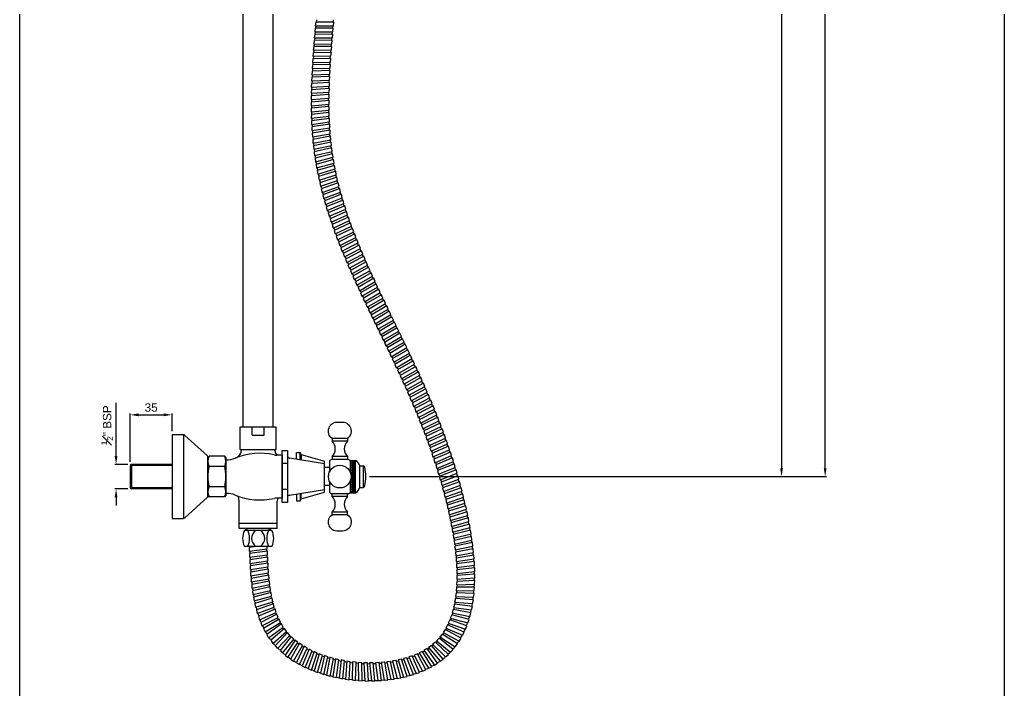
# Model space of a CAD drawing. Header units: millimetres. Extents: x 7820 to 8643, y -320 to 1669.
# Drawn here: x 7820 to 8643, y -7 to 554 of the extents above; entities that cross this region are included whole.
import ezdxf

# ---------------------------------------------------------------- set-up
doc = ezdxf.new("R2010")
doc.units = ezdxf.units.MM
doc.header["$MEASUREMENT"] = 0
doc.styles.get("Standard").update_dxf_attribs({"font": 'arial.ttf'})
doc.dimstyles.new('Vikas', dxfattribs={"dimtxt": 3, "dimasz": 3, "dimexe": 1, "dimexo": 3, "dimgap": 2.5, "dimtad": 3, "dimdec": 1, "dimdsep": 46, "dimtxsty": 'Standard', "dimcen": 0.09, "dimadec": 1, "dimazin": 2, "dimtfac": 1, "dimtdec": 1, "dimtofl": 0, "dimtmove": 0, "dimatfit": 1, "dimfxl": 0, "dimtolj": 1, "dimtzin": 0, "dimarcsym": 0})

# ---------------------------------------------------------------- blocks, each defined once
blk = doc.blocks.new('*D2')
at = {"color": 0, "lineweight": -2, "transparency": 16777216}
for p, q in [((8398.97, 1393.16), (8458.05, 1393.16)), ((8457.05, 1386.16), (8457.05, 178.46)), ((8112.47, 171.46), (8458.05, 171.46))]:
    blk.add_line(p, q, dxfattribs=at)
at = {"color": 0, "transparency": 16777216}
for points in [[(8455.88, 1386.16), (8458.22, 1386.16), (8457.05, 1393.16)], [(8455.88, 178.46), (8458.22, 178.46), (8457.05, 171.46)]]:
    blk.add_solid(points, dxfattribs=at)
at = {"layer": 'Defpoints', "color": 0, "transparency": 16777216}
for p in [(8395.97, 1393.16), (8109.47, 171.46), (8457.05, 171.46)]:
    blk.add_point(p, dxfattribs=at)
at = {"color": 0, "transparency": 16777216, "insert": (8451.04, 782.31), "char_height": 7, "attachment_point": 5, "rotation": 90}
blk.add_mtext('\\A1;1222', dxfattribs=at)
blk = doc.blocks.new('*D3')
at = {"color": 0, "lineweight": -2, "transparency": 16777216}
for p, q in [((8332.79, 1594.06), (8494.51, 1594.06)), ((8493.51, 178.46), (8493.51, 1587.06)), ((8112.47, 171.46), (8494.51, 171.46))]:
    blk.add_line(p, q, dxfattribs=at)
at = {"color": 0, "transparency": 16777216}
for points in [[(8492.34, 1587.06), (8494.68, 1587.06), (8493.51, 1594.06)], [(8492.34, 178.46), (8494.68, 178.46), (8493.51, 171.46)]]:
    blk.add_solid(points, dxfattribs=at)
at = {"layer": 'Defpoints', "color": 0, "transparency": 16777216}
for p in [(8329.79, 1594.06), (8493.51, 1594.06), (8109.47, 171.46)]:
    blk.add_point(p, dxfattribs=at)
at = {"color": 0, "transparency": 16777216, "insert": (8487.43, 882.76), "char_height": 7, "attachment_point": 5, "rotation": 90}
blk.add_mtext('\\A1;1423', dxfattribs=at)
blk = doc.blocks.new('*D5')
at = {"color": 0, "lineweight": -2, "transparency": 16777216}
for p, q in [((7900.65, 188.71), (7900.65, 233.05)), ((7910.47, 181.71), (7899.65, 181.71)), ((7910.47, 161.21), (7899.65, 161.21)), ((7900.65, 154.21), (7900.65, 147.21))]:
    blk.add_line(p, q, dxfattribs=at)
at = {"color": 0, "transparency": 16777216}
for points in [[(7899.49, 188.71), (7901.82, 188.71), (7900.65, 181.71)], [(7899.49, 154.21), (7901.82, 154.21), (7900.65, 161.21)]]:
    blk.add_solid(points, dxfattribs=at)
at = {"layer": 'Defpoints', "color": 0, "transparency": 16777216}
for p in [(7913.47, 181.71), (7900.65, 161.21), (7913.47, 161.21)]:
    blk.add_point(p, dxfattribs=at)
at = {"color": 0, "transparency": 16777216, "insert": (7893.17, 214.38), "char_height": 7, "attachment_point": 5, "rotation": 90}
blk.add_mtext('\\A1;{\\H0.7x;\\S1#2;}" BSP', dxfattribs=at)
blk = doc.blocks.new('*D6')
at = {"color": 0, "lineweight": -2, "transparency": 16777216}
for p, q in [((7912.47, 183.71), (7912.47, 224.12)), ((7919.47, 223.12), (7940.47, 223.12)), ((7947.47, 209.46), (7947.47, 224.12))]:
    blk.add_line(p, q, dxfattribs=at)
at = {"color": 0, "transparency": 16777216}
for points in [[(7919.47, 224.28), (7919.47, 221.95), (7912.47, 223.12)], [(7940.47, 224.28), (7940.47, 221.95), (7947.47, 223.12)]]:
    blk.add_solid(points, dxfattribs=at)
at = {"layer": 'Defpoints', "color": 0, "transparency": 16777216}
for p in [(7947.47, 223.12), (7947.47, 206.46), (7912.47, 180.71)]:
    blk.add_point(p, dxfattribs=at)
at = {"color": 0, "transparency": 16777216, "insert": (7929.97, 229.19), "char_height": 7, "attachment_point": 5}
blk.add_mtext('\\A1;35', dxfattribs=at)

msp = doc.modelspace()

# ---------------------------------------------------------------- linework, layer by layer
for p, q in [((8006.97, 213.06), (8006.97, 559.72)), ((8031.97, 213.06), (8031.97, 559.72)), ((8068.12, 551.53), (8068.39, 553.59)), ((8082.24, 551.53), (8082.51, 553.59)), ((8067.17, 546.44), (8066.78, 543.43)), ((8066.78, 543.43), (8081.91, 543.46)), ((8082.3, 546.46), (8067.17, 546.44)), ((8067.61, 551.53), (8067.22, 548.53)), ((8067.22, 548.53), (8082.35, 548.53)), ((8067.24, 541.34), (8067.5, 543.4)), ((8082.74, 551.53), (8067.61, 551.53)), ((8067.67, 546.44), (8067.94, 548.5)), ((8081.36, 541.4), (8081.62, 543.46)), ((8081.79, 546.46), (8082.06, 548.52)), ((8081.91, 543.46), (8082.3, 546.46)), ((8082.35, 548.53), (8082.74, 551.53)), ((8066.31, 536.22), (8065.95, 533.22)), ((8081.44, 536.35), (8066.31, 536.22)), ((8066.74, 541.33), (8066.36, 538.33)), ((8066.36, 538.33), (8081.48, 538.4)), ((8081.86, 541.4), (8066.74, 541.33)), ((8066.82, 536.23), (8067.07, 538.29)), ((8080.94, 536.34), (8081.19, 538.41)), ((8081.07, 533.34), (8081.44, 536.35)), ((8081.48, 538.4), (8081.86, 541.4)), ((8065.91, 531.11), (8065.56, 528.1)), ((8065.56, 528.1), (8080.69, 528.29)), ((8081.04, 531.3), (8065.91, 531.11)), ((8065.95, 533.22), (8081.07, 533.34)), ((8066.04, 525.99), (8066.27, 528.06)), ((8066.42, 531.11), (8066.66, 533.18)), ((8080.15, 526.24), (8080.39, 528.31)), ((8080.53, 531.29), (8080.78, 533.36)), ((8080.69, 528.29), (8081.04, 531.3)), ((8065.18, 520.85), (8064.86, 517.84)), ((8080.3, 521.21), (8065.18, 520.85)), ((8065.53, 525.98), (8065.2, 522.98)), ((8065.2, 522.98), (8080.32, 523.24)), ((8080.66, 526.25), (8065.53, 525.98)), ((8065.68, 520.86), (8065.9, 522.93)), ((8079.8, 521.2), (8080.02, 523.26)), ((8079.98, 518.2), (8080.3, 521.21)), ((8080.32, 523.24), (8080.66, 526.25)), ((8064.57, 510.56), (8064.29, 507.55)), ((8064.86, 515.71), (8064.56, 512.7)), ((8064.56, 512.7), (8079.68, 513.16)), ((8079.69, 511.14), (8064.57, 510.56)), ((8064.86, 517.84), (8079.98, 518.2)), ((8079.98, 516.17), (8064.86, 515.71)), ((8065.07, 510.58), (8065.26, 512.65)), ((8065.36, 515.73), (8065.57, 517.79)), ((8079.18, 511.12), (8079.37, 513.19)), ((8079.41, 508.13), (8079.69, 511.14)), ((8079.47, 516.16), (8079.68, 518.22)), ((8079.68, 513.16), (8079.98, 516.17)), ((8064.32, 505.4), (8064.07, 502.39)), ((8064.07, 502.39), (8079.18, 503.09)), ((8064.29, 507.55), (8079.41, 508.13)), ((8079.43, 506.11), (8064.32, 505.4)), ((8064.62, 500.27), (8064.77, 502.34)), ((8064.82, 505.43), (8065, 507.5)), ((8078.72, 501.06), (8078.87, 503.13)), ((8078.93, 506.09), (8079.1, 508.16)), ((8079.18, 503.09), (8079.43, 506.11)), ((8063.96, 495.06), (8063.77, 492.05)), ((8064.12, 500.24), (8063.89, 497.22)), ((8063.89, 497.22), (8079, 498.07)), ((8079.05, 496.07), (8063.96, 495.06)), ((8079.22, 501.09), (8064.12, 500.24)), ((8064.46, 495.1), (8064.59, 497.17)), ((8078.55, 496.03), (8078.68, 498.11)), ((8078.86, 493.05), (8079.05, 496.07)), ((8079, 498.07), (8079.22, 501.09)), ((8063.86, 489.88), (8063.7, 486.86)), ((8063.7, 486.86), (8078.78, 488.03)), ((8063.77, 492.05), (8078.86, 493.05)), ((8078.88, 486.05), (8063.81, 484.69)), ((8078.94, 491.06), (8063.86, 489.88)), ((8064.32, 484.74), (8064.4, 486.81)), ((8064.36, 489.92), (8064.47, 492)), ((8078.38, 486), (8078.46, 488.08)), ((8078.44, 491.02), (8078.54, 493.09)), ((8078.76, 483.03), (8078.88, 486.05)), ((8078.78, 488.03), (8078.94, 491.06)), ((8063.81, 484.69), (8063.69, 481.67)), ((8063.69, 481.67), (8078.76, 483.03)), ((8063.84, 479.49), (8063.76, 476.47)), ((8063.76, 476.47), (8078.8, 478.03)), ((8078.88, 481.05), (8063.84, 479.49)), ((8064.34, 479.54), (8064.39, 481.62)), ((8078.38, 481), (8078.43, 483.08)), ((8078.45, 476), (8078.47, 478.08)), ((8078.8, 478.03), (8078.88, 481.05)), ((8063.93, 474.29), (8063.89, 471.26)), ((8063.89, 471.26), (8078.91, 473.04)), ((8078.95, 476.06), (8063.93, 474.29)), ((8079.09, 471.08), (8064.09, 469.07)), ((8064.43, 474.35), (8064.45, 476.42)), ((8064.59, 469.14), (8064.59, 471.22)), ((8078.59, 471.02), (8078.58, 473.1)), ((8078.91, 473.04), (8078.95, 476.06)), ((8079.1, 468.06), (8079.09, 471.08)), ((8064.09, 469.07), (8064.1, 466.05)), ((8064.1, 466.05), (8079.1, 468.06)), ((8079.3, 466.12), (8064.34, 463.86)), ((8064.34, 463.86), (8064.4, 460.83)), ((8064.4, 460.83), (8079.36, 463.09)), ((8079.59, 461.16), (8064.68, 458.63)), ((8064.84, 463.93), (8064.8, 466.01)), ((8078.8, 466.04), (8078.76, 468.12)), ((8079.1, 461.08), (8079.02, 463.15)), ((8079.36, 463.09), (8079.3, 466.12)), ((8079.71, 458.14), (8079.59, 461.16)), ((8064.68, 458.63), (8064.79, 455.61)), ((8064.79, 455.61), (8079.71, 458.14)), ((8065.18, 458.72), (8065.1, 460.8)), ((8079.97, 456.22), (8065.11, 453.41)), ((8065.11, 453.41), (8065.28, 450.39)), ((8065.28, 450.39), (8080.15, 453.2)), ((8065.61, 453.5), (8065.49, 455.58)), ((8079.48, 456.13), (8079.36, 458.2)), ((8079.95, 451.2), (8079.79, 453.27)), ((8080.15, 453.2), (8079.97, 456.22)), ((8080.45, 451.3), (8065.64, 448.19)), ((8065.64, 448.19), (8065.88, 445.17)), ((8065.88, 445.17), (8080.68, 448.28)), ((8066.14, 448.29), (8065.98, 450.36)), ((8081.02, 446.39), (8066.28, 442.98)), ((8066.77, 443.09), (8066.57, 445.16)), ((8080.53, 446.27), (8080.33, 448.34)), ((8080.68, 448.28), (8080.45, 451.3)), ((8081.32, 443.38), (8081.02, 446.39)), ((8066.28, 442.98), (8066.58, 439.96)), ((8066.58, 439.96), (8081.32, 443.38)), ((8081.69, 441.49), (8067.03, 437.78)), ((8067.03, 437.78), (8067.38, 434.78)), ((8067.52, 437.91), (8067.27, 439.97)), ((8067.38, 434.78), (8082.05, 438.48)), ((8082.46, 436.59), (8067.87, 432.61)), ((8081.2, 441.36), (8080.96, 443.43)), ((8082.05, 438.48), (8081.69, 441.49)), ((8081.98, 436.46), (8081.69, 438.52)), ((8082.88, 433.6), (8082.46, 436.59)), ((8067.87, 432.61), (8068.29, 429.61)), ((8068.36, 432.74), (8068.07, 434.8)), ((8068.29, 429.61), (8082.88, 433.6)), ((8083.33, 431.71), (8068.82, 427.45)), ((8069.3, 427.59), (8068.98, 429.65)), ((8069.29, 424.46), (8083.8, 428.73)), ((8082.85, 431.57), (8082.53, 433.63)), ((8083.8, 428.73), (8083.33, 431.71)), ((8083.81, 426.7), (8083.45, 428.75)), ((8068.82, 427.45), (8069.29, 424.46)), ((8084.29, 426.85), (8069.86, 422.32)), ((8069.86, 422.32), (8070.38, 419.34)), ((8070.34, 422.47), (8069.98, 424.52)), ((8070.38, 419.34), (8084.82, 423.87)), ((8085.34, 422), (8070.99, 417.21)), ((8084.82, 423.87), (8084.29, 426.85)), ((8084.87, 421.84), (8084.47, 423.88)), ((8085.92, 419.03), (8085.34, 422)), ((8070.99, 417.21), (8071.57, 414.24)), ((8071.47, 417.37), (8071.08, 419.41)), ((8071.57, 414.24), (8085.92, 419.03)), ((8086.48, 417.16), (8072.22, 412.13)), ((8072.22, 412.13), (8072.85, 409.17)), ((8072.69, 412.3), (8072.26, 414.33)), ((8072.85, 409.17), (8087.11, 414.2)), ((8087.71, 412.34), (8073.53, 407.07)), ((8086.01, 416.99), (8085.58, 419.03)), ((8087.11, 414.2), (8086.48, 417.16)), ((8087.24, 412.17), (8086.77, 414.19)), ((8088.39, 409.39), (8087.71, 412.34)), ((8073.53, 407.07), (8074.21, 404.13)), ((8074, 407.25), (8073.54, 409.28)), ((8074.21, 404.13), (8088.39, 409.39)), ((8075.39, 402.23), (8074.89, 404.25)), ((8089.02, 407.54), (8074.92, 402.05)), ((8075.65, 399.11), (8089.74, 404.6)), ((8088.55, 407.36), (8088.05, 409.37)), ((8089.74, 404.6), (8089.02, 407.54)), ((8089.93, 402.56), (8089.41, 404.57)), ((8074.92, 402.05), (8075.65, 399.11)), ((8076.86, 397.23), (8076.33, 399.25)), ((8090.4, 402.75), (8076.39, 397.04)), ((8076.39, 397.04), (8077.16, 394.12)), ((8077.16, 394.12), (8091.17, 399.83)), ((8091.86, 397.98), (8077.94, 392.07)), ((8091.17, 399.83), (8090.4, 402.75)), ((8091.4, 397.78), (8090.84, 399.79)), ((8092.67, 395.07), (8091.86, 397.98)), ((8078.4, 392.27), (8077.84, 394.27)), ((8077.94, 392.07), (8078.75, 389.16)), ((8078.75, 389.16), (8092.67, 395.07)), ((8080.01, 387.33), (8079.43, 389.32)), ((8093.39, 393.23), (8079.55, 387.13)), ((8079.55, 387.13), (8080.4, 384.22)), ((8080.4, 384.22), (8094.25, 390.32)), ((8094.99, 388.49), (8081.23, 382.21)), ((8092.93, 393.02), (8092.35, 395.02)), ((8094.25, 390.32), (8093.39, 393.23)), ((8094.54, 388.28), (8093.92, 390.27)), ((8095.88, 385.6), (8094.99, 388.49)), ((8081.69, 382.42), (8081.08, 384.4)), ((8081.23, 382.21), (8082.12, 379.32)), ((8082.12, 379.32), (8095.88, 385.6)), ((8083.43, 377.53), (8082.8, 379.51)), ((8096.66, 383.77), (8082.98, 377.32)), ((8083.9, 374.44), (8097.58, 380.89)), ((8098.38, 379.06), (8084.78, 372.46)), ((8096.2, 383.55), (8095.57, 385.53)), ((8097.58, 380.89), (8096.66, 383.77)), ((8097.93, 378.84), (8097.27, 380.82)), ((8099.34, 376.19), (8098.38, 379.06)), ((8082.98, 377.32), (8083.9, 374.44)), ((8085.23, 372.68), (8084.57, 374.65)), ((8084.78, 372.46), (8085.74, 369.59)), ((8085.74, 369.59), (8099.34, 376.19)), ((8100.17, 374.37), (8086.63, 367.62)), ((8087.62, 364.76), (8101.16, 371.51)), ((8099.71, 374.15), (8099.03, 376.11)), ((8101.16, 371.51), (8100.17, 374.37)), ((8101.55, 369.47), (8100.85, 371.43)), ((8087.08, 367.84), (8086.4, 369.81)), ((8086.63, 367.62), (8087.62, 364.76)), ((8088.98, 363.04), (8088.28, 364.99)), ((8102, 369.7), (8088.54, 362.81)), ((8088.54, 362.81), (8089.55, 359.96)), ((8089.55, 359.96), (8103.02, 366.85)), ((8103.89, 365.04), (8090.49, 358.02)), ((8103.02, 366.85), (8102, 369.7)), ((8103.44, 364.8), (8102.72, 366.75)), ((8104.93, 362.2), (8103.89, 365.04)), ((8090.93, 358.25), (8090.21, 360.21)), ((8090.49, 358.02), (8091.53, 355.18)), ((8091.53, 355.18), (8104.93, 362.2)), ((8092.92, 353.49), (8092.19, 355.44)), ((8105.82, 360.39), (8092.48, 353.26)), ((8093.55, 350.43), (8106.89, 357.56)), ((8107.79, 355.75), (8094.51, 348.52)), ((8105.37, 360.15), (8104.64, 362.09)), ((8106.89, 357.56), (8105.82, 360.39)), ((8107.35, 355.51), (8106.6, 357.45)), ((8108.88, 352.93), (8107.79, 355.75)), ((8092.48, 353.26), (8093.55, 350.43)), ((8094.95, 348.76), (8094.2, 350.7)), ((8094.51, 348.52), (8095.6, 345.69)), ((8095.6, 345.69), (8108.88, 352.93)), ((8097.01, 344.04), (8096.25, 345.97)), ((8109.81, 351.12), (8096.57, 343.79)), ((8097.68, 340.98), (8110.92, 348.31)), ((8111.85, 346.5), (8098.67, 339.09)), ((8109.36, 350.88), (8108.6, 352.81)), ((8110.92, 348.31), (8109.81, 351.12)), ((8111.42, 346.26), (8110.64, 348.19)), ((8112.98, 343.7), (8111.85, 346.5)), ((8096.57, 343.79), (8097.68, 340.98)), ((8099.11, 339.34), (8098.33, 341.27)), ((8098.67, 339.09), (8099.8, 336.29)), ((8099.8, 336.29), (8112.98, 343.7)), ((8113.94, 341.9), (8100.79, 334.41)), ((8101.93, 331.61), (8115.08, 339.1)), ((8113.5, 341.65), (8112.71, 343.57)), ((8115.08, 339.1), (8113.94, 341.9)), ((8115.61, 337.04), (8114.81, 338.96)), ((8101.23, 334.66), (8100.44, 336.58)), ((8100.79, 334.41), (8101.93, 331.61)), ((8103.37, 330), (8102.58, 331.92)), ((8116.05, 337.29), (8102.94, 329.74)), ((8102.94, 329.74), (8104.1, 326.95)), ((8104.1, 326.95), (8117.2, 334.5)), ((8118.18, 332.7), (8105.1, 325.09)), ((8106.27, 322.3), (8119.35, 329.91)), ((8117.2, 334.5), (8116.05, 337.29)), ((8117.74, 332.45), (8116.94, 334.36)), ((8119.35, 329.91), (8118.18, 332.7)), ((8119.9, 327.85), (8119.09, 329.77)), ((8105.54, 325.35), (8104.74, 327.26)), ((8105.1, 325.09), (8106.27, 322.3)), ((8107.72, 320.71), (8106.91, 322.62)), ((8120.34, 328.11), (8107.29, 320.46)), ((8108.47, 317.67), (8121.52, 325.32)), ((8122.52, 323.52), (8109.49, 315.83)), ((8121.52, 325.32), (8120.34, 328.11)), ((8122.08, 323.26), (8121.26, 325.18)), ((8123.7, 320.74), (8122.52, 323.52)), ((8107.29, 320.46), (8108.47, 317.67)), ((8109.92, 316.09), (8109.11, 318)), ((8109.49, 315.83), (8110.68, 313.05)), ((8110.68, 313.05), (8123.7, 320.74)), ((8112.13, 311.47), (8111.31, 313.38)), ((8124.71, 318.94), (8111.7, 311.22)), ((8112.89, 308.44), (8125.9, 316.16)), ((8126.91, 314.35), (8113.92, 306.61)), ((8124.27, 318.68), (8123.45, 320.59)), ((8125.9, 316.16), (8124.71, 318.94)), ((8126.48, 314.09), (8125.66, 316)), ((8128.11, 311.57), (8126.91, 314.35)), ((8111.7, 311.22), (8112.89, 308.44)), ((8114.35, 306.87), (8113.53, 308.78)), ((8113.92, 306.61), (8115.12, 303.83)), ((8115.12, 303.83), (8128.11, 311.57)), ((8129.13, 309.77), (8116.14, 302.01)), ((8117.34, 299.24), (8130.33, 306.99)), ((8131.35, 305.18), (8118.37, 297.42)), ((8128.7, 309.51), (8127.87, 311.42)), ((8130.33, 306.99), (8129.13, 309.77)), ((8130.92, 304.92), (8130.09, 306.83)), ((8132.56, 302.4), (8131.35, 305.18)), ((8116.57, 302.27), (8115.75, 304.18)), ((8116.14, 302.01), (8117.34, 299.24)), ((8118.8, 297.68), (8117.97, 299.59)), ((8118.37, 297.42), (8119.57, 294.64)), ((8119.57, 294.64), (8132.56, 302.4)), ((8133.58, 300.59), (8120.59, 292.83)), ((8121.8, 290.06), (8134.78, 297.81)), ((8133.15, 300.33), (8132.32, 302.24)), ((8134.78, 297.81), (8133.58, 300.59)), ((8135.38, 295.74), (8134.55, 297.65)), ((8121.03, 293.09), (8120.2, 295)), ((8120.59, 292.83), (8121.8, 290.06)), ((8123.25, 288.51), (8122.43, 290.42)), ((8135.81, 296), (8122.82, 288.25)), ((8122.82, 288.25), (8124.02, 285.47)), ((8124.02, 285.47), (8137.01, 293.22)), ((8138.04, 291.4), (8125.04, 283.67)), ((8126.23, 280.89), (8139.24, 288.62)), ((8137.01, 293.22), (8135.81, 296)), ((8137.61, 291.14), (8136.78, 293.05)), ((8139.24, 288.62), (8138.04, 291.4)), ((8139.83, 286.54), (8139.01, 288.45)), ((8125.47, 283.93), (8124.65, 285.83)), ((8125.04, 283.67), (8126.23, 280.89)), ((8127.68, 279.34), (8126.86, 281.25)), ((8140.26, 286.79), (8127.25, 279.09)), ((8128.44, 276.31), (8141.45, 284.01)), ((8142.48, 282.18), (8129.45, 274.51)), ((8141.45, 284.01), (8140.26, 286.79)), ((8142.05, 281.92), (8141.23, 283.84)), ((8143.67, 279.4), (8142.48, 282.18)), ((8127.25, 279.09), (8128.44, 276.31)), ((8129.88, 274.76), (8129.07, 276.67)), ((8129.45, 274.51), (8130.63, 271.72)), ((8130.63, 271.72), (8143.67, 279.4)), ((8132.07, 270.18), (8131.26, 272.09)), ((8144.69, 277.56), (8131.63, 269.92)), ((8132.81, 267.13), (8145.87, 274.77)), ((8146.89, 272.93), (8133.8, 265.34)), ((8144.26, 277.3), (8143.45, 279.22)), ((8145.87, 274.77), (8144.69, 277.56)), ((8146.45, 272.67), (8145.65, 274.59)), ((8148.06, 270.14), (8146.89, 272.93)), ((8131.63, 269.92), (8132.81, 267.13)), ((8134.24, 265.59), (8133.44, 267.51)), ((8133.8, 265.34), (8134.97, 262.54)), ((8134.97, 262.54), (8148.06, 270.14)), ((8149.07, 268.29), (8135.96, 260.75)), ((8137.11, 257.95), (8150.23, 265.49)), ((8151.24, 263.63), (8138.09, 256.15)), ((8148.64, 268.03), (8147.84, 269.96)), ((8150.23, 265.49), (8149.07, 268.29)), ((8150.8, 263.38), (8150.02, 265.31)), ((8152.38, 260.83), (8151.24, 263.63)), ((8136.4, 261), (8135.6, 262.92)), ((8135.96, 260.75), (8137.11, 257.95)), ((8138.53, 256.4), (8137.75, 258.32)), ((8138.09, 256.15), (8139.24, 253.35)), ((8139.24, 253.35), (8152.38, 260.83)), ((8153.39, 258.97), (8140.21, 251.55)), ((8141.34, 248.74), (8154.52, 256.16)), ((8152.95, 258.72), (8152.17, 260.65)), ((8154.52, 256.16), (8153.39, 258.97)), ((8155.08, 254.04), (8154.31, 255.97)), ((8140.65, 251.79), (8139.87, 253.72)), ((8140.21, 251.55), (8141.34, 248.74)), ((8142.74, 247.18), (8141.97, 249.12)), ((8155.52, 254.29), (8142.29, 246.94)), ((8143.41, 244.13), (8156.63, 251.47)), ((8157.62, 249.59), (8144.36, 242.32)), ((8156.63, 251.47), (8155.52, 254.29)), ((8157.18, 249.35), (8156.42, 251.29)), ((8158.72, 246.77), (8157.62, 249.59)), ((8142.29, 246.94), (8143.41, 244.13)), ((8144.8, 242.56), (8144.04, 244.5)), ((8144.36, 242.32), (8145.46, 239.5)), ((8145.46, 239.5), (8158.72, 246.77)), ((8146.84, 237.93), (8146.09, 239.88)), ((8159.7, 244.88), (8146.39, 237.69)), ((8147.47, 234.87), (8160.78, 242.06)), ((8161.75, 240.16), (8148.4, 233.06)), ((8159.26, 244.64), (8158.51, 246.59)), ((8160.78, 242.06), (8159.7, 244.88)), ((8161.31, 239.92), (8160.58, 241.87)), ((8162.82, 237.33), (8161.75, 240.16)), ((8146.39, 237.69), (8147.47, 234.87)), ((8148.84, 233.29), (8148.11, 235.24)), ((8148.4, 233.06), (8149.46, 230.22)), ((8149.46, 230.22), (8162.82, 237.33)), ((8150.82, 228.64), (8150.1, 230.6)), ((8163.77, 235.42), (8150.37, 228.41)), ((8151.41, 225.57), (8164.82, 232.58)), ((8165.76, 230.66), (8152.31, 223.75)), ((8163.33, 235.18), (8162.61, 237.14)), ((8164.82, 232.58), (8163.77, 235.42)), ((8165.32, 230.43), (8164.61, 232.39)), ((8166.79, 227.81), (8165.76, 230.66)), ((8150.37, 228.41), (8151.41, 225.57)), ((8152.76, 223.98), (8152.05, 225.94)), ((8152.31, 223.75), (8153.33, 220.91)), ((8153.33, 220.91), (8166.79, 227.81)), ((8167.72, 225.89), (8154.21, 219.08)), ((8155.21, 216.23), (8168.72, 223.03)), ((8167.27, 225.66), (8166.58, 227.62)), ((8168.72, 223.03), (8167.72, 225.89)), ((8169.19, 220.87), (8168.52, 222.84)), ((8154.66, 219.31), (8153.97, 221.27)), ((8154.21, 219.08), (8155.21, 216.23)), ((8156.53, 214.62), (8155.86, 216.59)), ((8169.64, 221.1), (8156.08, 214.4)), ((8156.08, 214.4), (8157.05, 211.54)), ((8157.05, 211.54), (8170.62, 218.23)), ((8171.52, 216.29), (8157.9, 209.71)), ((8170.62, 218.23), (8169.64, 221.1)), ((8171.07, 216.07), (8170.42, 218.04)), ((8172.48, 213.41), (8171.52, 216.29)), ((7957.41, 136.59), (7957.41, 206.33)), ((8004.47, 213.06), (8034.47, 213.06)), ((8004.47, 194.06), (8004.47, 213.06)), ((8014.47, 206.06), (8014.47, 213.06)), ((8014.47, 206.06), (8024.47, 206.06)), ((8024.47, 206.06), (8024.47, 213.06)), ((8034.47, 194.06), (8034.47, 213.06)), ((8158.36, 209.93), (8157.7, 211.9)), ((8157.9, 209.71), (8158.86, 206.84)), ((8158.86, 206.84), (8172.48, 213.41)), ((8160.14, 205.21), (8159.51, 207.19)), ((8173.37, 211.46), (8159.69, 205)), ((8160.62, 202.12), (8174.29, 208.58)), ((8175.17, 206.61), (8161.43, 200.28)), ((8172.91, 211.24), (8172.27, 213.22)), ((8174.29, 208.58), (8173.37, 211.46)), ((8174.71, 206.4), (8174.09, 208.39)), ((8176.07, 203.73), (8175.17, 206.61)), ((8094.22, 203.39), (8081.22, 203.39)), ((8081.22, 203.39), (8081.22, 201.09)), ((8094.22, 201.09), (8081.22, 201.09)), ((8094.22, 203.39), (8094.22, 201.09)), ((8159.69, 205), (8160.62, 202.12)), ((8161.89, 200.49), (8161.27, 202.47)), ((8161.43, 200.28), (8162.33, 197.39)), ((8162.33, 197.39), (8176.07, 203.73)), ((8163.59, 195.75), (8162.99, 197.74)), ((8176.93, 201.75), (8163.13, 195.54)), ((8164.01, 192.65), (8177.8, 198.85)), ((8176.47, 201.54), (8175.87, 203.53)), ((8177.8, 198.85), (8176.93, 201.75)), ((8178.18, 196.67), (8177.6, 198.66)), ((8004.47, 194.06), (8034.47, 194.06)), ((8005.47, 193.18), (8005.47, 194.06)), ((8033.47, 193.18), (8033.47, 194.06)), ((8039.47, 189.46), (8035.01, 189.46)), ((8039.47, 189.46), (8039.47, 153.46)), ((8051.47, 191.71), (8054.47, 191.71)), ((8051.47, 186), (8051.47, 191.71)), ((8054.47, 185.52), (8054.47, 191.71)), ((8054.47, 191.71), (8055.48, 189.96)), ((8055.48, 189.96), (8074.97, 184.46)), ((8055.48, 189.96), (8055.48, 185.35)), ((8163.13, 195.54), (8164.01, 192.65)), ((8165.25, 191), (8164.67, 192.99)), ((8178.64, 196.87), (8164.79, 190.8)), ((8164.79, 190.8), (8165.63, 187.89)), ((8165.63, 187.89), (8179.49, 193.96)), ((8180.31, 191.97), (8166.4, 186.03)), ((8179.49, 193.96), (8178.64, 196.87)), ((8179.85, 191.77), (8179.28, 193.77)), ((8181.13, 189.05), (8180.31, 191.97)), ((7913.47, 181.71), (7912.47, 180.71)), ((7947.47, 181.71), (7913.47, 181.71)), ((7913.47, 181.71), (7913.47, 161.21)), ((7977.47, 187.46), (7978.47, 188.46)), ((7977.47, 187.46), (7977.47, 155.46)), ((7991.47, 188.46), (7978.47, 188.46)), ((7992.47, 187.46), (7991.47, 188.46)), ((7992.47, 187.46), (7992.47, 155.46)), ((7992.47, 157.46), (7992.47, 185.46)), ((7992.76, 185.46), (7992.47, 185.46)), ((8043.97, 182.33), (8039.47, 182.33)), ((8074.97, 182.21), (8045.65, 186.94)), ((8074.97, 158.46), (8074.97, 184.46)), ((8078.97, 184.46), (8078.97, 175.16)), ((8094.22, 188.19), (8081.22, 188.19)), ((8081.22, 188.19), (8081.22, 185.89)), ((8094.22, 185.89), (8081.22, 185.89)), ((8094.22, 185.89), (8081.22, 185.89)), ((8094.22, 188.19), (8094.22, 185.89)), ((8096.47, 184.96), (8096.47, 175.16)), ((8096.47, 184.96), (8100.97, 184.96)), ((8096.47, 184.96), (8096.47, 175.16)), ((8096.47, 182.96), (8100.97, 182.96)), ((8097.47, 183.96), (8099.97, 183.96)), ((8097.47, 181.96), (8099.97, 181.96)), ((8100.97, 157.96), (8100.97, 184.96)), ((8166.86, 186.23), (8166.3, 188.23)), ((8166.4, 186.03), (8167.21, 183.12)), ((8167.21, 183.12), (8181.13, 189.05)), ((8168.42, 181.45), (8167.88, 183.46)), ((8181.93, 187.05), (8167.96, 181.26)), ((8167.96, 181.26), (8168.74, 178.34)), ((8168.74, 178.34), (8182.72, 184.13)), ((8183.5, 182.11), (8169.47, 176.47)), ((8181.46, 186.86), (8180.92, 188.86)), ((8182.72, 184.13), (8181.93, 187.05)), ((8183.03, 181.93), (8182.51, 183.94)), ((8184.26, 179.19), (8183.5, 182.11)), ((7912.47, 180.71), (7912.47, 162.21)), ((7947.47, 180.81), (7913.47, 180.81)), ((7991.47, 179.96), (7978.47, 179.96)), ((8078.97, 178.96), (8074.97, 178.96)), ((8096.47, 180.96), (8100.97, 180.96)), ((8096.47, 178.96), (8100.97, 178.96)), ((8096.47, 176.96), (8100.97, 176.96)), ((8096.47, 174.96), (8100.97, 174.96)), ((8097.1, 172.96), (8100.97, 172.96)), ((8097.47, 179.96), (8099.97, 179.96)), ((8097.47, 177.96), (8099.97, 177.96)), ((8097.47, 175.96), (8099.97, 175.96)), ((8097.47, 173.96), (8099.97, 173.96)), ((8104.47, 180.46), (8107.2, 180.46)), ((8104.47, 162.46), (8104.47, 180.46)), ((8107.47, 162.46), (8107.47, 180.46)), ((8169.94, 176.65), (8169.42, 178.67)), ((8169.47, 176.47), (8170.22, 173.54)), ((8170.22, 173.54), (8184.26, 179.19)), ((8171.4, 171.85), (8170.9, 173.86)), ((8185.02, 177.16), (8170.93, 171.66)), ((8171.66, 168.72), (8185.75, 174.22)), ((8184.55, 176.98), (8184.05, 179)), ((8185.75, 174.22), (8185.02, 177.16)), ((8186.02, 172.01), (8185.54, 174.04)), ((8078.97, 167.76), (8078.97, 158.46)), ((8096.47, 167.76), (8096.47, 157.96)), ((8096.47, 167.76), (8096.47, 157.96)), ((8096.47, 166.96), (8100.97, 166.96)), ((8096.47, 164.96), (8100.97, 164.96)), ((8096.88, 168.96), (8100.97, 168.96)), ((8097.21, 170.96), (8100.97, 170.96)), ((8097.47, 167.96), (8099.97, 167.96)), ((8097.47, 165.96), (8099.97, 165.96)), ((8097.57, 169.96), (8099.97, 169.96)), ((8097.7, 171.96), (8099.97, 171.96)), ((8170.93, 171.66), (8171.66, 168.72)), ((8172.81, 167.02), (8172.33, 169.05)), ((8186.49, 172.19), (8172.34, 166.84)), ((8172.34, 166.84), (8173.03, 163.9)), ((8173.03, 163.9), (8187.18, 169.25)), ((8187.9, 167.2), (8173.7, 162.01)), ((8187.18, 169.25), (8186.49, 172.19)), ((8187.43, 167.03), (8186.98, 169.06)), ((8188.57, 164.25), (8187.9, 167.2)), ((7912.47, 162.21), (7913.47, 161.21)), ((7947.47, 162.11), (7913.47, 162.11)), ((7947.47, 161.21), (7913.47, 161.21)), ((7991.47, 162.96), (7978.47, 162.96)), ((7992.76, 157.46), (7992.47, 157.46)), ((8043.97, 160.58), (8039.47, 160.58)), ((8045.65, 155.98), (8074.97, 160.71)), ((8051.47, 156.92), (8051.47, 151.21)), ((8054.47, 157.4), (8054.47, 151.21)), ((8055.48, 152.96), (8074.97, 158.46)), ((8055.48, 152.96), (8055.48, 157.57)), ((8078.97, 163.96), (8074.97, 163.96)), ((8094.22, 157.03), (8081.22, 157.03)), ((8081.22, 154.73), (8081.22, 157.03)), ((8094.22, 154.73), (8094.22, 157.03)), ((8096.47, 162.96), (8100.97, 162.96)), ((8096.47, 160.96), (8100.97, 160.96)), ((8096.47, 158.96), (8100.97, 158.96)), ((8096.47, 157.96), (8100.97, 157.96)), ((8097.47, 163.96), (8099.97, 163.96)), ((8097.47, 161.96), (8099.97, 161.96)), ((8097.47, 159.96), (8099.97, 159.96)), ((8104.47, 162.46), (8107.2, 162.46)), ((8173.7, 162.01), (8174.36, 159.06)), ((8174.17, 162.18), (8173.71, 164.21)), ((8174.36, 159.06), (8188.57, 164.25)), ((8189.27, 162.2), (8175, 157.17)), ((8175, 157.17), (8175.63, 154.21)), ((8175.48, 157.33), (8175.04, 159.37)), ((8175.63, 154.21), (8189.89, 159.24)), ((8190.57, 157.18), (8176.25, 152.31)), ((8188.79, 162.03), (8188.36, 164.07)), ((8189.89, 159.24), (8189.27, 162.2)), ((8190.09, 157.02), (8189.68, 159.06)), ((8191.17, 154.21), (8190.57, 157.18)), ((7977.47, 155.46), (7978.47, 154.46)), ((7991.47, 154.46), (7978.47, 154.46)), ((7992.47, 155.46), (7991.47, 154.46)), ((8003.47, 127.96), (8003.47, 151.14)), ((8039.47, 153.46), (8035.01, 153.46)), ((8035.47, 127.96), (8035.47, 151.14)), ((8051.47, 151.21), (8054.47, 151.21)), ((8054.47, 151.21), (8055.48, 152.96)), ((8094.22, 154.73), (8081.22, 154.73)), ((8176.25, 152.31), (8176.85, 149.34)), ((8176.73, 152.47), (8176.32, 154.51)), ((8176.85, 149.34), (8191.17, 154.21)), ((8191.82, 152.14), (8177.44, 147.44)), ((8177.92, 147.6), (8177.54, 149.64)), ((8178, 144.47), (8192.38, 149.17)), ((8191.34, 151.99), (8190.96, 154.03)), ((8192.38, 149.17), (8191.82, 152.14)), ((8192.53, 146.93), (8192.17, 148.98)), ((8094.22, 141.83), (8081.22, 141.83)), ((8081.22, 139.53), (8081.22, 141.83)), ((8094.22, 139.53), (8094.22, 141.83)), ((8177.44, 147.44), (8178, 144.47)), ((8193.01, 147.08), (8178.58, 142.57)), ((8178.58, 142.57), (8179.1, 139.59)), ((8179.06, 142.72), (8178.7, 144.76)), ((8179.1, 139.59), (8193.54, 144.1)), ((8194.15, 142), (8179.65, 137.68)), ((8193.54, 144.1), (8193.01, 147.08)), ((8193.66, 141.86), (8193.33, 143.91)), ((8194.63, 139.02), (8194.15, 142)), ((8003.47, 132.46), (8035.47, 132.46)), ((8094.22, 139.53), (8081.22, 139.53)), ((8179.65, 137.68), (8180.13, 134.69)), ((8180.13, 137.83), (8179.8, 139.88)), ((8180.13, 134.69), (8194.63, 139.02)), ((8195.21, 136.9), (8180.65, 132.79)), ((8180.65, 132.79), (8181.09, 129.8)), ((8181.14, 132.93), (8180.83, 134.99)), ((8181.09, 129.8), (8195.65, 133.91)), ((8196.2, 131.78), (8181.58, 127.9)), ((8194.72, 136.76), (8194.42, 138.82)), ((8195.65, 133.91), (8195.21, 136.9)), ((8195.71, 131.65), (8195.44, 133.71)), ((8196.59, 128.78), (8196.2, 131.78)), ((8035.47, 127.96), (8003.47, 127.96)), ((8030.97, 126.5), (8007.97, 126.5)), ((8009.22, 126.5), (8009.22, 127.96)), ((8010.22, 126.5), (8010.22, 127.96)), ((8028.72, 126.5), (8028.72, 127.96)), ((8029.72, 126.5), (8029.72, 127.96)), ((8181.58, 127.9), (8181.97, 124.9)), ((8182.07, 128.02), (8181.8, 130.09)), ((8181.97, 124.9), (8196.59, 128.78)), ((8197.11, 126.63), (8182.43, 122.99)), ((8182.92, 123.11), (8182.69, 125.18)), ((8182.77, 119.99), (8197.46, 123.62)), ((8196.63, 126.51), (8196.39, 128.57)), ((8197.46, 123.62), (8197.11, 126.63)), ((8182.43, 122.99), (8182.77, 119.99)), ((8197.94, 121.45), (8183.2, 118.09)), ((8183.2, 118.09), (8183.48, 115.08)), ((8183.48, 115.08), (8198.23, 118.44)), ((8183.69, 118.2), (8183.49, 120.27)), ((8198.68, 116.26), (8183.87, 113.18)), ((8184.37, 113.28), (8184.21, 115.36)), ((8197.45, 121.34), (8197.26, 123.41)), ((8198.23, 118.44), (8197.94, 121.45)), ((8198.19, 116.15), (8198.03, 118.23)), ((8198.91, 113.24), (8198.68, 116.26)), ((8030.97, 113), (8007.97, 113)), ((8018.35, 113), (8011.97, 112.16)), ((8011.97, 112.16), (8011.97, 109.14)), ((8011.97, 109.14), (8026.97, 111.09)), ((8027.19, 109.04), (8012.19, 107.05)), ((8012.19, 107.05), (8012.2, 104.03)), ((8012.47, 113), (8012.47, 112.23)), ((8012.47, 109.2), (8012.47, 107.12)), ((8026.47, 111.03), (8026.47, 108.95)), ((8026.97, 111.09), (8026.97, 113)), ((8027.19, 106.01), (8027.19, 109.04)), ((8183.87, 113.18), (8184.1, 110.16)), ((8184.1, 110.16), (8198.91, 113.24)), ((8199.32, 111.03), (8184.45, 108.27)), ((8184.45, 108.27), (8184.61, 105.25)), ((8184.61, 105.25), (8199.48, 108.01)), ((8184.94, 108.36), (8184.83, 110.44)), ((8198.83, 110.94), (8198.71, 113.01)), ((8199.35, 105.7), (8199.29, 107.78)), ((8199.48, 108.01), (8199.32, 111.03)), ((8012.2, 104.03), (8027.19, 106.01)), ((8027.42, 103.99), (8012.44, 101.92)), ((8012.44, 101.92), (8012.46, 98.89)), ((8012.46, 98.89), (8027.45, 100.96)), ((8012.7, 104.1), (8012.7, 102.02)), ((8027.69, 98.97), (8012.73, 96.75)), ((8012.96, 98.96), (8012.98, 96.88)), ((8026.69, 105.95), (8026.7, 103.87)), ((8026.95, 100.89), (8026.96, 98.81)), ((8027.45, 100.96), (8027.42, 103.99)), ((8027.74, 95.94), (8027.69, 98.97)), ((8199.85, 105.78), (8184.92, 103.37)), ((8184.92, 103.37), (8185.01, 100.34)), ((8185.01, 100.34), (8199.94, 102.75)), ((8200.26, 100.5), (8185.27, 98.47)), ((8185.42, 103.45), (8185.35, 105.52)), ((8185.77, 98.53), (8185.76, 100.61)), ((8199.76, 100.43), (8199.75, 102.51)), ((8199.94, 102.75), (8199.85, 105.78)), ((8200.28, 97.47), (8200.26, 100.5)), ((8012.73, 96.75), (8012.78, 93.73)), ((8012.78, 93.73), (8027.74, 95.94)), ((8028.01, 93.98), (8013.08, 91.56)), ((8013.08, 91.56), (8013.17, 88.54)), ((8013.17, 88.54), (8028.11, 90.96)), ((8013.28, 93.8), (8013.31, 91.72)), ((8027.24, 95.87), (8027.28, 93.79)), ((8027.61, 90.88), (8027.67, 88.8)), ((8028.11, 90.96), (8028.01, 93.98)), ((8185.27, 98.47), (8185.29, 95.44)), ((8185.29, 95.44), (8200.28, 97.47)), ((8185.5, 93.58), (8185.44, 90.55)), ((8185.44, 90.55), (8200.48, 92.17)), ((8200.54, 95.19), (8185.5, 93.58)), ((8186.01, 93.63), (8186.05, 95.71)), ((8186.1, 88.74), (8186.21, 90.82)), ((8200.04, 95.14), (8200.09, 97.22)), ((8200.18, 89.82), (8200.29, 91.9)), ((8200.48, 92.17), (8200.54, 95.19)), ((8028.41, 89.03), (8013.52, 86.34)), ((8013.52, 86.34), (8013.67, 83.32)), ((8013.67, 88.62), (8013.74, 86.54)), ((8013.67, 83.32), (8028.56, 86.01)), ((8028.9, 84.13), (8014.08, 81.1)), ((8014.17, 83.41), (8014.27, 81.33)), ((8028.06, 85.92), (8028.16, 83.85)), ((8028.56, 86.01), (8028.41, 89.03)), ((8029.11, 81.11), (8028.9, 84.13)), ((8185.54, 83.85), (8185.28, 80.84)), ((8185.6, 88.7), (8185.44, 85.68)), ((8185.44, 85.68), (8200.52, 86.84)), ((8200.66, 84.5), (8185.54, 83.85)), ((8200.68, 89.86), (8185.6, 88.7)), ((8186.05, 83.88), (8186.23, 85.95)), ((8200.15, 84.48), (8200.33, 86.55)), ((8200.39, 81.49), (8200.66, 84.5)), ((8200.52, 86.84), (8200.68, 89.86)), ((8014.08, 81.1), (8014.29, 78.08)), ((8014.29, 78.08), (8029.11, 81.11)), ((8029.5, 79.28), (8014.77, 75.83)), ((8014.77, 75.83), (8015.07, 72.82)), ((8014.79, 78.18), (8014.94, 76.11)), ((8015.07, 72.82), (8029.8, 76.27)), ((8030.24, 74.5), (8015.64, 70.55)), ((8028.62, 81.01), (8028.77, 78.94)), ((8029.31, 76.16), (8029.5, 74.3)), ((8029.8, 76.27), (8029.5, 79.28)), ((8030.65, 71.5), (8030.24, 74.5)), ((8184.93, 74.26), (8184.43, 71.27)), ((8200.05, 73.71), (8184.93, 74.26)), ((8185.33, 79.03), (8184.95, 76.03)), ((8184.95, 76.03), (8200.08, 76.12)), ((8185.28, 80.84), (8200.39, 81.49)), ((8200.45, 79.12), (8185.33, 79.03)), ((8185.43, 74.24), (8185.78, 76.29)), ((8185.83, 79.04), (8186.09, 81.1)), ((8199.54, 73.73), (8199.89, 75.78)), ((8199.95, 79.12), (8200.21, 81.18)), ((8200.08, 76.12), (8200.45, 79.12)), ((8015.57, 72.94), (8015.77, 70.87)), ((8015.64, 70.55), (8016.05, 67.55)), ((8016.05, 67.55), (8030.65, 71.5)), ((8016.53, 67.68), (8016.81, 65.62)), ((8031.15, 69.79), (8016.72, 65.25)), ((8017.25, 62.27), (8031.68, 66.81)), ((8030.16, 71.37), (8030.41, 69.56)), ((8031.68, 66.81), (8031.15, 69.79)), ((8031.2, 66.66), (8031.51, 64.91)), ((8184.34, 69.53), (8183.71, 66.58)), ((8183.71, 66.58), (8198.78, 65.34)), ((8184.05, 64.82), (8184.59, 66.82)), ((8199.42, 68.3), (8184.34, 69.53)), ((8184.43, 71.27), (8199.55, 70.73)), ((8184.85, 69.49), (8185.28, 71.53)), ((8198.78, 65.34), (8199.42, 68.3)), ((8198.92, 68.34), (8199.35, 70.37)), ((8199.55, 70.73), (8200.05, 73.71)), ((8016.72, 65.25), (8017.25, 62.27)), ((8017.73, 62.42), (8018.09, 60.37)), ((8032.25, 65.18), (8018.05, 59.95)), ((8018.05, 59.95), (8018.72, 57)), ((8018.72, 57), (8032.92, 62.23)), ((8033.56, 60.7), (8019.68, 54.67)), ((8020.52, 51.77), (8034.39, 57.79)), ((8032.92, 62.23), (8032.25, 65.18)), ((8032.44, 62.06), (8032.83, 60.38)), ((8034.39, 57.79), (8033.56, 60.7)), ((8182.52, 60.32), (8181.57, 57.45)), ((8181.74, 55.75), (8182.52, 57.67)), ((8197.37, 57.45), (8182.52, 60.32)), ((8183.55, 64.88), (8182.76, 61.96)), ((8182.76, 61.96), (8197.75, 59.95)), ((8183.02, 60.23), (8183.67, 62.2)), ((8198.54, 62.87), (8183.55, 64.88)), ((8196.88, 57.55), (8197.53, 59.52)), ((8197.75, 59.95), (8198.54, 62.87)), ((8198.04, 62.94), (8198.58, 64.94)), ((8019.2, 57.18), (8019.66, 55.15)), ((8019.68, 54.67), (8020.52, 51.77)), ((8020.98, 51.97), (8021.55, 49.97)), ((8035.11, 56.35), (8021.65, 49.45)), ((8021.65, 49.45), (8022.67, 46.6)), ((8022.67, 46.6), (8036.13, 53.5)), ((8036.92, 52.18), (8024, 44.31)), ((8025.23, 41.55), (8038.15, 49.42)), ((8033.93, 57.59), (8034.39, 55.98)), ((8036.13, 53.5), (8035.11, 56.35)), ((8035.68, 53.27), (8036.22, 51.76)), ((8038.15, 49.42), (8036.92, 52.18)), ((8179.71, 51.56), (8178.38, 48.85)), ((8194.04, 46.72), (8179.71, 51.56)), ((8181.25, 55.87), (8180.11, 53.07)), ((8180.11, 53.07), (8194.75, 49.25)), ((8180.19, 51.4), (8181.11, 53.27)), ((8195.89, 52.06), (8181.25, 55.87)), ((8181.57, 57.45), (8196.42, 54.58)), ((8194.75, 49.25), (8195.89, 52.06)), ((8195.4, 52.19), (8196.18, 54.11)), ((8196.42, 54.58), (8197.37, 57.45)), ((8023.12, 46.83), (8023.82, 44.87)), ((8024, 44.31), (8025.23, 41.55)), ((8025.66, 41.81), (8026.5, 39.91)), ((8039.01, 48.22), (8026.78, 39.32)), ((8028.23, 36.66), (8040.46, 45.56)), ((8041.4, 44.48), (8030, 34.54)), ((8031.68, 32.02), (8043.08, 41.97)), ((8037.72, 49.15), (8038.35, 47.73)), ((8040.46, 45.56), (8039.01, 48.22)), ((8040.06, 45.26), (8040.78, 43.94)), ((8043.08, 41.97), (8041.4, 44.48)), ((8042.7, 41.63), (8043.52, 40.4)), ((8175.79, 43.47), (8174.04, 41.01)), ((8189.15, 36.37), (8175.79, 43.47)), ((8176.24, 43.23), (8177.44, 44.93)), ((8177.9, 47.42), (8176.36, 44.81)), ((8176.36, 44.81), (8190.27, 38.87)), ((8191.81, 41.47), (8177.9, 47.42)), ((8178.36, 47.22), (8179.42, 49.01)), ((8178.38, 48.85), (8192.71, 44)), ((8190.27, 38.87), (8191.81, 41.47)), ((8191.34, 41.67), (8192.4, 43.46)), ((8192.71, 44), (8194.04, 46.72)), ((8193.57, 46.88), (8194.48, 48.75)), ((8026.78, 39.32), (8028.23, 36.66)), ((8028.64, 36.96), (8029.63, 35.13)), ((8030, 34.54), (8031.68, 32.02)), ((8044.1, 41.01), (8033.67, 30.05)), ((8035.58, 27.7), (8046, 38.66)), ((8047.12, 37.79), (8037.73, 25.93)), ((8039.84, 23.76), (8049.23, 35.62)), ((8050.46, 34.8), (8042.07, 22.21)), ((8046, 38.66), (8044.1, 41.01)), ((8045.66, 38.29), (8046.6, 37.13)), ((8049.23, 35.62), (8047.12, 37.79)), ((8048.92, 35.23), (8050.37, 33.73)), ((8052.74, 32.81), (8050.46, 34.8)), ((8167.64, 33.1), (8165.27, 31.22)), ((8178.51, 22.58), (8167.64, 33.1)), ((8168, 32.75), (8169.63, 34.04)), ((8170.66, 36.28), (8168.49, 34.18)), ((8168.49, 34.18), (8180.31, 24.75)), ((8182.49, 26.85), (8170.66, 36.28)), ((8171.06, 35.97), (8172.55, 37.41)), ((8173.38, 39.75), (8171.41, 37.45)), ((8171.41, 37.45), (8184.07, 29.18)), ((8186.04, 31.47), (8173.38, 39.75)), ((8173.8, 39.47), (8175.16, 41.05)), ((8174.04, 41.01), (8187.39, 33.9)), ((8185.62, 31.75), (8186.97, 33.33)), ((8187.39, 33.9), (8189.15, 36.37)), ((8188.7, 36.61), (8189.91, 38.3)), ((8032.06, 32.35), (8033.21, 30.62)), ((8033.67, 30.05), (8035.58, 27.7)), ((8035.93, 28.06), (8037.23, 26.45)), ((8037.73, 25.93), (8039.84, 23.76)), ((8044.35, 20.23), (8052.74, 32.81)), ((8054.08, 32.05), (8046.64, 18.88)), ((8049.06, 17.07), (8056.5, 30.24)), ((8057.92, 29.54), (8051.39, 15.9)), ((8052.46, 32.39), (8054.03, 31.03)), ((8053.92, 14.25), (8060.46, 27.89)), ((8056.5, 30.24), (8054.08, 32.05)), ((8056.25, 29.8), (8057.91, 28.55)), ((8061.97, 27.26), (8056.27, 13.25)), ((8060.46, 27.89), (8057.92, 29.54)), ((8058.9, 11.76), (8064.6, 25.77)), ((8060.24, 27.44), (8061.99, 26.31)), ((8066.17, 25.21), (8061.26, 10.9)), ((8064.6, 25.77), (8061.97, 27.26)), ((8064.41, 25.3), (8066.22, 24.28)), ((8068.88, 23.87), (8066.17, 25.21)), ((8156.76, 25.31), (8153.99, 24.08)), ((8164.62, 12.38), (8156.76, 25.31)), ((8157.02, 24.88), (8158.92, 25.72)), ((8160.67, 27.62), (8158, 26.19)), ((8158, 26.19), (8166.82, 13.89)), ((8169.49, 15.33), (8160.67, 27.62)), ((8160.96, 27.21), (8162.79, 28.19)), ((8164.31, 30.21), (8161.78, 28.56)), ((8161.78, 28.56), (8171.61, 17.06)), ((8174.14, 18.71), (8164.31, 30.21)), ((8164.64, 29.83), (8166.38, 30.96)), ((8165.27, 31.22), (8176.14, 20.69)), ((8180.31, 24.75), (8182.49, 26.85)), ((8182.09, 27.17), (8183.59, 28.61)), ((8184.07, 29.18), (8186.04, 31.47)), ((8040.15, 24.16), (8041.6, 22.67)), ((8042.07, 22.21), (8044.35, 20.23)), ((8044.63, 20.65), (8046.2, 19.28)), ((8046.64, 18.88), (8049.06, 17.07)), ((8049.31, 17.5), (8050.97, 16.26)), ((8063.97, 9.56), (8068.88, 23.87)), ((8070.51, 23.38), (8066.35, 8.83)), ((8068.72, 23.39), (8070.58, 22.47)), ((8069.12, 7.63), (8073.29, 22.17)), ((8073.29, 22.17), (8070.51, 23.38)), ((8074.96, 21.75), (8071.5, 7.03)), ((8073.15, 21.69), (8075.06, 20.86)), ((8074.33, 5.96), (8077.79, 20.68)), ((8077.79, 20.68), (8074.96, 21.75)), ((8079.51, 20.33), (8076.71, 5.47)), ((8077.68, 20.19), (8079.62, 19.46)), ((8082.38, 19.39), (8079.51, 20.33)), ((8079.59, 4.53), (8082.38, 19.39)), ((8084.12, 19.11), (8081.97, 4.14)), ((8082.29, 18.9), (8084.27, 18.25)), ((8087.04, 18.3), (8084.12, 19.11)), ((8084.88, 3.33), (8087.04, 18.3)), ((8086.97, 17.8), (8088.97, 17.24)), ((8088.8, 18.09), (8087.26, 3.04)), ((8091.75, 17.39), (8088.8, 18.09)), ((8090.21, 2.34), (8091.75, 17.39)), ((8091.7, 16.89), (8093.72, 16.41)), ((8093.53, 17.25), (8092.59, 2.15)), ((8096.5, 16.67), (8093.53, 17.25)), ((8095.56, 1.57), (8096.5, 16.67)), ((8098.29, 16.6), (8097.94, 1.47)), ((8101.28, 16.14), (8098.29, 16.6)), ((8130.03, 16.88), (8127.02, 16.61)), ((8127.02, 16.61), (8130.27, 1.84)), ((8133.28, 2.1), (8130.03, 16.88)), ((8130.14, 16.38), (8132.21, 16.56)), ((8134.73, 17.7), (8131.73, 17.3)), ((8131.73, 17.3), (8135.64, 2.69)), ((8138.64, 3.08), (8134.73, 17.7)), ((8134.86, 17.21), (8136.92, 17.48)), ((8139.36, 18.74), (8136.38, 18.19)), ((8136.38, 18.19), (8140.98, 3.79)), ((8143.96, 4.33), (8139.36, 18.74)), ((8139.51, 18.25), (8141.56, 18.63)), ((8143.9, 20), (8140.96, 19.31)), ((8140.96, 19.31), (8146.3, 5.16)), ((8149.24, 5.85), (8143.9, 20)), ((8144.08, 19.53), (8146.1, 20.01)), ((8148.34, 21.51), (8145.44, 20.66)), ((8145.44, 20.66), (8151.56, 6.82)), ((8154.46, 7.68), (8148.34, 21.51)), ((8148.54, 21.05), (8150.54, 21.64)), ((8152.64, 23.28), (8149.79, 22.24)), ((8149.79, 22.24), (8156.75, 8.81)), ((8159.6, 9.85), (8152.64, 23.28)), ((8152.87, 22.83), (8154.82, 23.54)), ((8153.99, 24.08), (8161.85, 11.16)), ((8169.19, 15.73), (8171.02, 16.72)), ((8171.61, 17.06), (8174.14, 18.71)), ((8173.81, 19.1), (8175.55, 20.23)), ((8176.14, 20.69), (8178.51, 22.58)), ((8178.14, 22.93), (8179.77, 24.22)), ((8051.39, 15.9), (8053.92, 14.25)), ((8054.14, 14.71), (8055.88, 13.57)), ((8056.27, 13.25), (8058.9, 11.76)), ((8059.09, 12.23), (8060.9, 11.2)), ((8061.26, 10.9), (8063.97, 9.56)), ((8064.14, 10.04), (8066, 9.11)), ((8066.35, 8.83), (8069.12, 7.63)), ((8096.47, 16.17), (8098.51, 15.77)), ((8100.93, 1.01), (8101.28, 16.14)), ((8101.27, 15.63), (8103.32, 15.32)), ((8103.08, 16.13), (8103.31, 1.01)), ((8106.08, 15.79), (8103.08, 16.13)), ((8106.32, 0.66), (8106.08, 15.79)), ((8106.09, 15.28), (8108.15, 15.05)), ((8107.88, 15.85), (8108.69, 0.74)), ((8110.89, 15.62), (8107.88, 15.85)), ((8111.71, 0.52), (8110.89, 15.62)), ((8110.92, 15.12), (8112.99, 14.96)), ((8112.68, 15.75), (8114.09, 0.69)), ((8115.7, 15.64), (8112.68, 15.75)), ((8117.11, 0.58), (8115.7, 15.64)), ((8115.75, 15.14), (8117.83, 15.07)), ((8120.51, 15.86), (8117.48, 15.85)), ((8117.48, 15.85), (8119.48, 0.85)), ((8122.51, 0.86), (8120.51, 15.86)), ((8120.57, 15.36), (8122.65, 15.36)), ((8125.28, 16.27), (8122.26, 16.13)), ((8122.26, 16.13), (8124.88, 1.23)), ((8127.9, 1.37), (8125.28, 16.27)), ((8125.37, 15.77), (8127.45, 15.86)), ((8154.26, 8.14), (8156.25, 8.73)), ((8156.75, 8.81), (8159.6, 9.85)), ((8159.37, 10.29), (8161.32, 11)), ((8161.85, 11.16), (8164.62, 12.38)), ((8164.36, 12.81), (8166.26, 13.65)), ((8166.82, 13.89), (8169.49, 15.33)), ((8069.26, 8.12), (8071.17, 7.29)), ((8071.5, 7.03), (8074.33, 5.96)), ((8074.44, 6.45), (8076.39, 5.72)), ((8076.71, 5.47), (8079.59, 4.53)), ((8079.68, 5.02), (8081.65, 4.38)), ((8081.97, 4.14), (8084.88, 3.33)), ((8084.95, 3.82), (8086.95, 3.26)), ((8087.26, 3.04), (8090.21, 2.34)), ((8090.26, 2.84), (8092.28, 2.37)), ((8092.59, 2.15), (8095.56, 1.57)), ((8095.59, 2.08), (8097.63, 1.68)), ((8097.94, 1.47), (8100.93, 1.01)), ((8100.94, 1.52), (8103, 1.2)), ((8103.31, 1.01), (8106.32, 0.66)), ((8106.31, 1.17), (8108.37, 0.93)), ((8108.69, 0.74), (8111.71, 0.52)), ((8111.68, 1.02), (8113.76, 0.86)), ((8114.09, 0.69), (8117.11, 0.58)), ((8117.06, 1.08), (8119.14, 1.01)), ((8119.48, 0.85), (8122.51, 0.86)), ((8122.44, 1.36), (8124.52, 1.37)), ((8124.88, 1.23), (8127.9, 1.37)), ((8127.81, 1.86), (8129.89, 1.95)), ((8130.27, 1.84), (8133.28, 2.1)), ((8133.17, 2.59), (8135.24, 2.77)), ((8135.64, 2.69), (8138.64, 3.08)), ((8138.51, 3.57), (8140.57, 3.84)), ((8140.98, 3.79), (8143.96, 4.33)), ((8143.81, 4.81), (8145.85, 5.18)), ((8146.3, 5.16), (8149.24, 5.85)), ((8149.06, 6.32), (8151.09, 6.8)), ((8151.56, 6.82), (8154.46, 7.68))]:
    msp.add_line(p, q)
for points in [[(7820.09, 1669.11), (8643.29, 1669.11), (8643.29, -319.84), (7820.09, -319.84)], [(8039.47, 149.71), (8039.47, 193.21), (8043.97, 193.21), (8043.97, 149.71)]]:
    msp.add_lwpolyline(points, close=True)
for points in [[(8081.22, 203.39, -0.752383), (8086.44, 217.05, 0.048575), (8088.77, 217.08, -0.761441), (8094.22, 203.39)], [(8094.22, 139.53, -0.761441), (8088.77, 125.84, 0.048575), (8086.44, 125.87, -0.752383), (8081.22, 139.53)]]:
    msp.add_lwpolyline(points, format="xyb")
msp.add_lwpolyline([(7977.47, 154.92), (7977.47, 188, 0.212557), (7977.14, 188.75), (7958.03, 205.95, 0.185339), (7956.7, 206.46), (7947.47, 206.46), (7947.47, 136.46), (7956.7, 136.46, 0.185339), (7958.03, 136.97), (7977.14, 154.17, 0.212557)], format="xyb", close=True)
msp.add_circle((8087.72, 171.46), 9.5)
for centre, radius, start, end in [((8075.03, 194.64), 8.94, 313.81741, 46.18259), ((8100, 194.64), 8.66, 131.88982, 228.11018), ((8021.06, 135.39), 55.57, 77.72141, 111.9939), ((7997.79, 194.53), 8, 287.9029, 333.31457), ((8000.47, 193.18), 5, 333.31457, 0), ((8035.01, 199.46), 10, 257.72141, 270), ((8038.47, 193.18), 5, 180, 206.68543), ((8041.15, 194.53), 8, 206.68543, 219.31059), ((7987, 184.21), 9.53, 153.51896, 206.48104), ((7982.94, 184.21), 9.53, 333.51896, 26.48104), ((7992.76, 205.46), 20, 270, 291.9939), ((8045.97, 188.91), 2, 180, 260.83765), ((8087.72, 173.2), 14.26, 117.11688, 127.84929), ((8084.47, 170.71), 18.25, 55.35225, 57.71488), ((8092.74, 179.14), 6.91, 57.34033, 77.6382), ((8097.1, 178.34), 7.66, 16.04012, 59.70984), ((8014.09, 171.46), 36.63, 166.58033, 193.41967), ((7955.84, 171.46), 36.63, 346.58033, 13.41967), ((8107.2, 178.96), 1.5, 11.64152, 90), ((8070.8, 171.46), 38.67, 348.35848, 11.64152), ((7987, 158.71), 9.53, 153.51896, 206.48104), ((7982.94, 158.71), 9.53, 333.51896, 26.48104), ((7992.76, 137.46), 20, 68.0061, 90), ((8087.72, 169.72), 14.26, 232.15071, 242.88312), ((8092.74, 163.78), 6.91, 282.3618, 302.65967), ((8097.1, 164.58), 7.66, 300.29016, 343.95988), ((8107.2, 163.96), 1.5, 270, 348.35848), ((8021.06, 207.53), 55.57, 248.0061, 282.27859), ((7993.47, 151.14), 10, 0, 23.32805), ((8035.01, 143.46), 10, 90, 102.27859), ((8045.47, 151.14), 10, 166.57101, 180), ((8045.97, 154.01), 2, 99.16235, 180), ((8075.03, 148.28), 8.94, 313.81741, 46.18259), ((8100, 148.28), 8.66, 131.88982, 228.11018), ((8022.41, 119.75), 15.94, 154.94238, 205.05762), ((7996.28, 119.75), 15.94, 334.94238, 25.05762), ((8022.23, 119.75), 8.26, 125.18485, 234.81515), ((8016.71, 119.75), 8.26, 305.18485, 54.81515), ((8042.66, 119.75), 15.94, 154.94238, 205.05762), ((8016.53, 119.75), 15.94, 334.94238, 25.05762)]:
    msp.add_arc(centre, radius, start, end)
at = {"color": 3}
msp.add_arc((8084.47, 172.21), 18.25, 302.28512, 304.64775, dxfattribs=at)

# ---------------------------------------------------------------- dimensions: what is measured, and where the dimension line sits
for base, p1, p2, picture, middle in [((8493.51, 1594.06), (8109.47, 171.46), (8329.79, 1594.06), '*D3', (8487.43, 882.76)), ((8457.05, 171.46), (8395.97, 1393.16), (8109.47, 171.46), '*D2', (8451.04, 782.31))]:
    dim = msp.add_linear_dim(base=base, p1=p1, p2=p2, angle=90, dimstyle='Vikas', override={"dimtxt": 7, "dimasz": 7, "dimdec": 0})
    dim.commit()
    dim.dimension.update_dxf_attribs({"geometry": picture, "text_midpoint": middle})
dim = msp.add_linear_dim(base=(7900.65, 161.21), p1=(7913.47, 181.71), p2=(7913.47, 161.21), angle=90, text='{\\H0.7x;\\S1#2;}" BSP', dimstyle='Vikas', override={"dimtxt": 7, "dimasz": 7, "dimdec": 0})
dim.commit()
dim.dimension.update_dxf_attribs({"geometry": '*D5', "text_midpoint": (7900.65, 214.38), "dimtype": 160})
dim = msp.add_linear_dim(base=(7947.47, 223.12), p1=(7912.47, 180.71), p2=(7947.47, 206.46), dimstyle='Vikas', override={"dimtxt": 7, "dimasz": 7, "dimdec": 0})
dim.commit()
dim.dimension.update_dxf_attribs({"geometry": '*D6', "text_midpoint": (7929.97, 229.19)})

doc.saveas('drawing.dxf')
